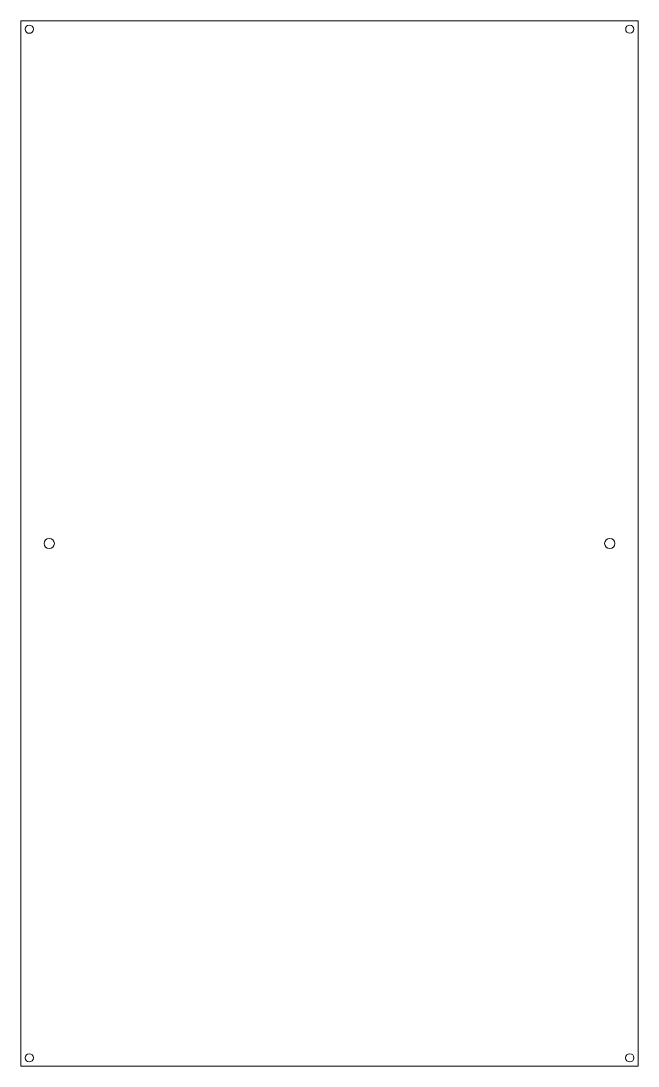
# Model space of a CAD drawing. Header units: millimetres. Extents: x 11 to 489, y 4 to 814.
import ezdxf

# ---------------------------------------------------------------- set-up
doc = ezdxf.new("R2010")
doc.units = ezdxf.units.MM

msp = doc.modelspace()

# ---------------------------------------------------------------- linework, layer by layer
at = {"color": 131, "linetype": 'Continuous', "lineweight": 0}
for p, q in [((11.38, 813.95), (11.38, 4.05)), ((489.38, 813.95), (11.38, 813.95)), ((489.38, 4.05), (489.38, 813.95)), ((11.38, 4.05), (489.38, 4.05))]:
    msp.add_line(p, q, dxfattribs=at)
for centre, radius in [((17.83, 807.51), 3.18), ((482.94, 807.51), 3.17), ((33.34, 409), 3.97), ((467.43, 409), 3.97), ((17.83, 10.49), 3.18), ((482.94, 10.49), 3.18)]:
    msp.add_circle(centre, radius, dxfattribs=at)

doc.saveas('drawing.dxf')
